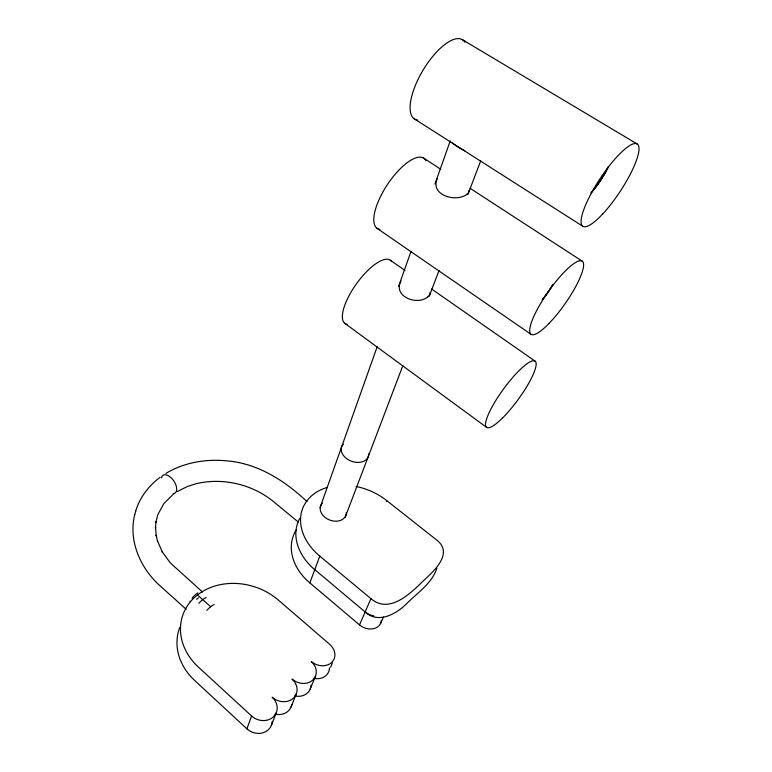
<?xml version="1.0" encoding="UTF-8"?>
<svg xmlns="http://www.w3.org/2000/svg" width="772" height="772" viewBox="0 0 772 772"><rect width="100%" height="100%" fill="white"/><g stroke="black" fill="none" stroke-linecap="round" stroke-linejoin="round"><path stroke-width="1.16" d="M134.743 514.528C128.084 540.998 140.687 568.877 160.624 586.315L186.158 609.282M135.573 511.479C139.597 497.737 148.649 485.752 160.122 477.299M197.468 594.951L210.669 606.734M134.579 515.146L135.737 510.861M436.913 568.096C432.011 583.468 417.353 592.78 406.506 603.81C396.084 614.165 378.087 624.104 365.156 611.955L314.764 569.639M320.023 507.696L377.199 346.724M398.67 286.229L411.032 251.363M434.954 184.006L450.25 140.89M272.226 721.482A15.411 13.587 24.2 0 1 262.876 732.802A15.411 13.587 24.2 0 1 246.915 728.836L251.566 715.953L198.51 667.22A59.598 49.948 17.9 0 1 196.165 596.003A59.598 49.948 17.9 0 1 278.441 600.124L329.721 644.379A14.909 12.323 25.7 0 1 331.574 662.53A14.909 12.323 25.7 0 1 311.203 661.459A15.131 12.748 25.2 0 1 312.757 680.093A15.131 12.748 25.2 0 1 291.999 679.042A15.372 13.182 24.6 0 1 293.331 698.226A15.372 13.182 24.6 0 1 272.149 697.212A15.623 13.645 23.8 0 1 273.22 716.995A15.623 13.645 23.8 0 1 251.566 715.953M381.455 620.341A14.079 11.155 26.9 0 1 373.339 628.736A14.079 11.155 26.9 0 1 359.52 624.915L309.842 582.908L319.772 556.12A55.13 41.379 22.5 0 1 327.434 487.354M345.074 517.549L402.878 365.571M429.261 296.178L439.027 270.48M467.871 194.602L480.724 160.779M271.319 725.506L276.27 712.681M291.092 706.94L296.236 694.067M386.299 501.375L386.647 500.526A55.13 41.379 22.5 0 0 356.095 486.495M310.228 688.971L315.545 676.079M330.57 667.298L332.394 662.984M359.52 624.915L370.927 598.667L319.772 556.12M380.528 623.573L383.462 617.098M437.319 178.554C429.792 194.669 455.046 202.592 466.317 194.747M400.986 281.114C392.649 296.255 416.639 305.77 427.505 297.143M173.208 494.331L163.925 503.498L157.826 514.615L155.896 522.364L155.983 521.737L155.51 527.575L155.5 526.929L156.233 535.893L156.127 535.257L157.575 541.23L157.372 540.632L162.419 552.154L162.13 551.662L170.332 562.923L202.525 592.037M427.707 297.008L429.753 294.836L430.12 292.472M466.529 194.621L468.498 192.807L468.884 190.665M177.319 491.542L187.258 486.572L195.876 483.783C222.693 477.25 252.328 484.285 273.655 501.723L298.253 522.026M165.98 473.381C183.736 462.66 205.091 458.915 225.588 460.759C257.018 462.862 284.714 480.522 307.044 501.655M462.177 39.555L637.064 143.92M414.255 118.83L582.725 226.206M423.596 158.086L440.754 169.242M470.032 188.262L582.098 261.09M376.89 228.222L530.875 334.208M390.275 260.203L405.049 270.499M431.644 289.037L535.092 361.132M370.927 598.667C388.663 613.875 409.199 594.787 421.85 582.262C432.629 572.187 455.017 553.36 436.035 539.512L386.647 500.526M344.582 323.178L486.331 427.177M246.915 728.836L194.679 680.479A58.817 49.804 18 0 1 179.722 627.501M314.744 569.678A54.474 41.36 22.7 0 1 299.729 518.417M346.367 512.454A13.481 10.065 20.9 0 1 329.634 520.019A13.481 10.065 20.9 0 1 322.358 503.209M329.47 667.857A14.716 12.284 26.1 0 1 313.519 678.27M311 685.179A14.938 12.699 25.6 0 1 294.586 695.919M291.797 704.382A15.17 13.134 25 0 1 275.035 714.148M189.999 601.581A11.889 5.414 -55.6 0 1 190.182 601.234M192.083 598.29A11.889 5.414 -55.6 0 1 197.893 592.877M196.59 599.361A11.86 1.679 -43 0 1 198.433 597.789M198.838 603.26A11.918 3.571 -49 0 1 206.124 597.509M206.819 610.372A11.956 3.484 -49.1 0 1 214.076 604.572M417.671 120.075A46.32 17.949 -59 0 1 423.326 69.731A46.32 17.949 -59 0 1 464.869 42.209M608.211 166.955A30.397 7.739 -56.7 0 1 591.053 192.788A30.484 7.759 -56.7 0 0 608.307 166.839M464.927 150.81A16.791 3.609 26.1 0 1 452.054 142.521M379.901 229.448A42.142 15.749 -56.5 0 1 387.554 184.363A42.142 15.749 -56.5 0 1 425.864 160.528M542.098 299.941A27.531 6.736 -55.1 0 0 552.906 284.501A27.531 6.736 -55.1 0 1 542.513 299.44M347.168 324.433A38.918 13.819 -54.4 0 1 355.718 284.829A38.918 13.819 -54.4 0 1 391.317 261.197M373.918 615.892A14.263 11.175 26.5 0 1 365.166 611.926M309.842 582.908A53.828 41.341 22.8 0 1 296.197 530.055M161.473 477.762A10.731 5.771 55.9 0 1 173.304 480.213A10.731 5.771 55.9 0 1 173.237 493.607M368.64 453.82A14.176 10.036 20.5 0 1 351.279 461.154A14.176 10.036 20.5 0 1 343.366 444.17M602.71 213.96A49.312 11.898 -56.5 0 0 638 144.721A49.312 11.898 -56.5 0 0 589.441 196.802A49.312 11.898 -56.5 0 0 602.71 213.96M548.94 323.526A44.651 10.345 -55 0 0 582.879 261.824A44.651 10.345 -55 0 0 538.094 307.912A44.651 10.345 -55 0 0 548.94 323.526M502.553 417.961A41.061 9.003 -53.8 0 0 535.72 361.856A41.061 9.003 -53.8 0 0 494.273 403.003A41.061 9.003 -53.8 0 0 502.553 417.961"/></g></svg>
